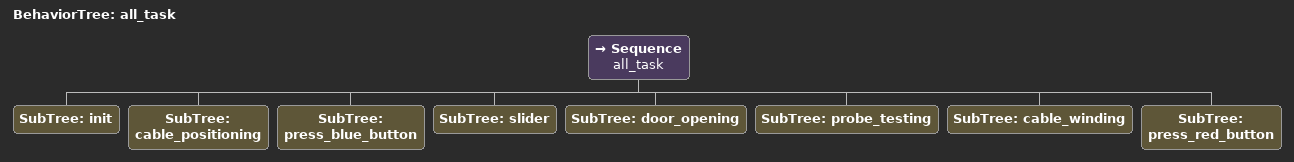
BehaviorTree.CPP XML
<?xml version="1.0"?>
<root BTCPP_format="4">
  <BehaviorTree ID="all_task">
    <Sequence name="all_task">
      <SubTree ID='init'/>
      <SubTree ID='cable_positioning'/>
      <SubTree ID='press_blue_button'/>
      <SubTree ID='slider'/>
      <SubTree ID='door_opening'/>
      <SubTree ID='probe_testing'/>
      <SubTree ID='cable_winding'/>
      <SubTree ID='press_red_button'/>
    </Sequence>
  </BehaviorTree>
</root>
